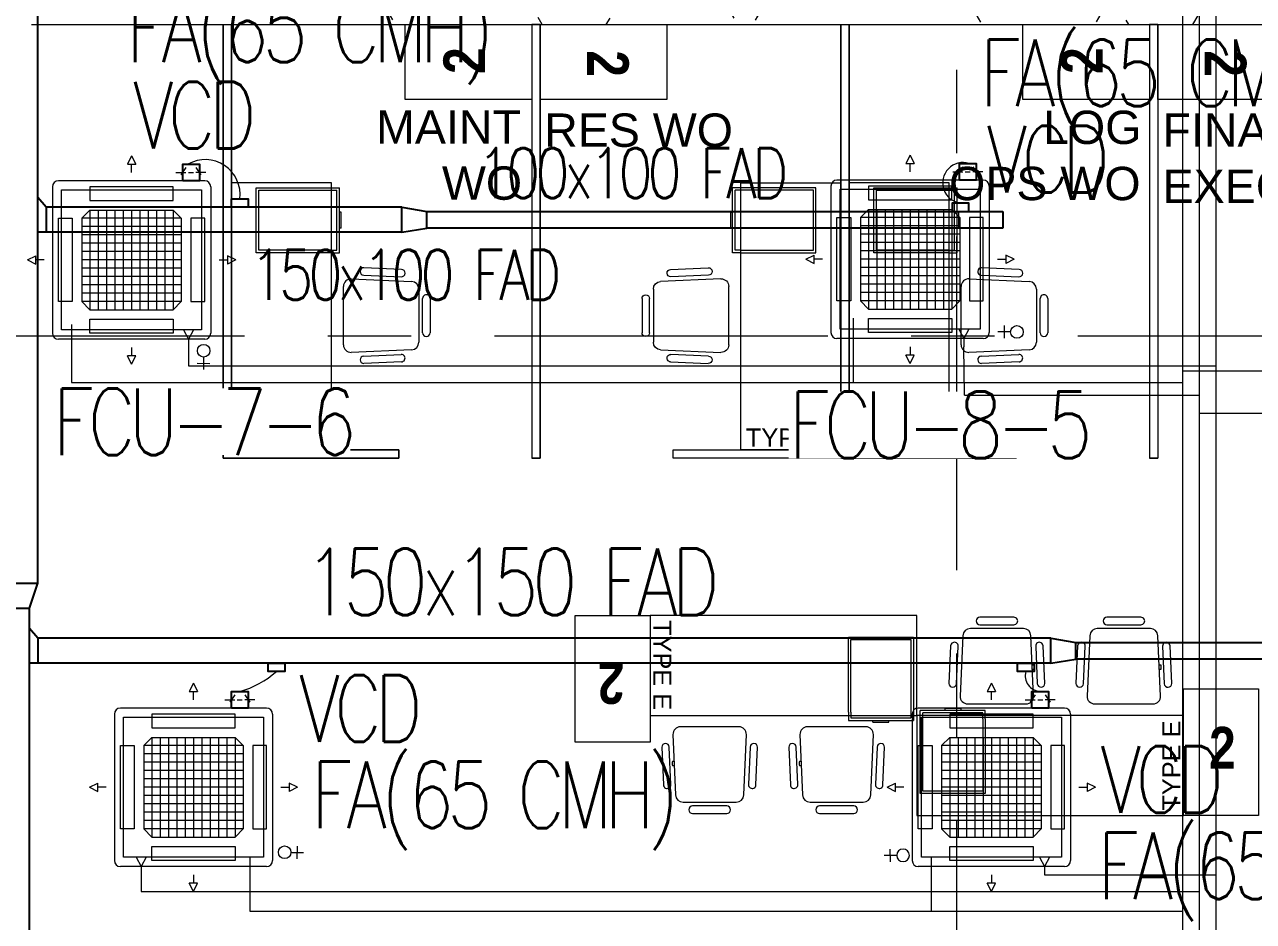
# Model space of a CAD drawing. Header units: millimetres. Extents: x 50620 to 404449, y -131543 to 97.
# Drawn here: x 350596 to 357970, y -103511 to -98131 of the extents above; entities that cross this region are included whole.
import ezdxf

# ---------------------------------------------------------------- set-up
doc = ezdxf.new("R2010")
doc.units = ezdxf.units.MM
doc.linetypes.add('CONTINOUS', pattern=[0])
doc.linetypes.add('IDA - Grid Line', pattern=[3500, 2000, -500, 500, -500])
for name, color, linetype, lineweight in [('1599_DB_A_BLK2_HQ_R21-2ND STOREY 20230517--$0$S-_COLN----_E', 8, 'Continuous', 9), ('1599_DB_A_BLK2_HQ_R21-3RD STOREY 230517$0$S-_COLN----_E', 8, 'Continuous', 0), ('A-_FURT----_E', 8, 'Continuous', 9), ('A-_WALLPRTN_E', 8, 'Continuous', 9), ('M-_ACMV TX', 6, 'Continuous', 25), ('M-_ACON----_E-N', 7, 'Continuous', 9), ('M-_ARCHI', 8, 'Continuous', 5), ('M-AC-TEXT', 5, 'CONTINOUS', 25), ('M-ACMV_CDP', 190, 'DRAIN_PIPE', 13), ('M-ACMV_FAD', 3, 'Continuous', 25), ('M-ACMV_FCU', 5, 'Continuous', 25), ('M-ACMV_FLEXD', 222, 'Continuous', 25), ('M-ACMV_PW', 8, 'REFRIGERANT', 25), ('M-ACMV_REF-P', 134, '500-1-RP', 9), ('M-FA TEXT', 3, 'Continuous', 25)]:
    doc.layers.add(name, color=color, linetype=linetype, lineweight=lineweight)
doc.layers.add('S-_ANOTGRID_E-1', color=9, linetype='IDA - Grid Line', lineweight=5, true_color=0x808080)
doc.styles.add('Arial', font='arial.ttf', dxfattribs={"width": 0.8, "height": 300})
doc.styles.add('Arial Narrow_B_4', font='ARIALNB.TTF', dxfattribs={"height": 500})
doc.styles.add('Arial_3', font='arial.ttf', dxfattribs={"height": 500})
doc.styles.add('ROMANS', font='romans.shx', dxfattribs={"width": 0.8})
doc.styles.get("Standard").update_dxf_attribs({"font": 'arial.ttf'})
doc.linetypes.add('500-1-RP', pattern='A,0.75,-0.5,0.75,-0.5,0.75,-0.5,0.75,-1.7,["RP",Standard,S=1,R=0,X=-1,Y=-0.5],-1.7', length=7.9)
doc.linetypes.add('BATTING', pattern='A,0.0001,-0.1,[134,ltypeshp.shx,S=0.1,R=0,X=-0.1,Y=0],-0.2,[134,ltypeshp.shx,S=0.1,R=180,X=0.1,Y=0],-0.1', length=0.4001)
doc.linetypes.add('DRAIN_PIPE', pattern='A,0.5,-0.2,["D",Standard,S=0.1,R=0,X=-0.1,Y=-0.05],-0.25', length=0.95)
doc.linetypes.add('REFRIGERANT', pattern='A,15,-5.08,["R",Standard,S=2.54,R=0,X=-2.54,Y=-1.27],-5.08', length=25.16)

# ---------------------------------------------------------------- blocks, each defined once
blk = doc.blocks.new('A$Ca8a76259')
at = {"layer": 'M-ACMV_FCU', "lineweight": 18}
for p, q in [((0, 625), (-25, 575)), ((0, 625), (25, 575)), ((-25, 575), (25, 575)), ((0, 525), (0, 575)), ((439, 475), (-439, 475)), ((439, 475), (439, 475)), ((-475, 439), (-475, -439)), ((475, 439), (475, 439)), ((475, 439), (475, -439)), ((-298.5, 250), (-250, 298.5)), ((-250, 298.5), (250, 298.5)), ((-250, 298.5), (-250, -298.5)), ((-200, 298.5), (-200, -298.5)), ((-150, 298.5), (-150, -298.5)), ((-100, 298.5), (-100, -298.5)), ((-50, 298.5), (-50, -298.5)), ((0, 298.5), (0, -298.5)), ((50, 298.5), (50, -298.5)), ((100, 298.5), (100, -298.5)), ((150, 298.5), (150, -298.5)), ((200, 298.5), (200, -298.5)), ((250, 298.5), (298.5, 250)), ((250, 298.5), (250, -298.5)), ((-298.5, 250), (-298.5, -250)), ((298.5, 250), (-298.5, 250)), ((298.5, 250), (298.5, -250)), ((298.5, 200), (-298.5, 200)), ((298.5, 150), (-298.5, 150)), ((298.5, 100), (-298.5, 100)), ((-625, 0), (-575, 25)), ((-625, 0), (-575, -25)), ((-575, -25), (-575, 25)), ((-525, 0), (-575, 0)), ((298.5, 50), (-298.5, 50)), ((298.5, 0), (-298.5, 0)), ((525, 0), (575, 0)), ((575, 25), (575, -25)), ((625, 0), (575, 25)), ((625, 0), (575, -25)), ((298.5, -50), (-298.5, -50)), ((298.5, -100), (-298.5, -100)), ((298.5, -150), (-298.5, -150)), ((298.5, -200), (-298.5, -200)), ((-250, -298.5), (-298.5, -250)), ((298.5, -250), (-298.5, -250)), ((250, -298.5), (298.5, -250)), ((-250, -298.5), (250, -298.5)), ((439, -475), (-439, -475)), ((25, -575), (-25, -575)), ((0, -625), (-25, -575)), ((0, -525), (0, -575)), ((0, -625), (25, -575))]:
    blk.add_line(p, q, dxfattribs=at)
for points in [[(420, 420), (420, -420), (-420, -420), (-420, 420)], [(-250, 356), (250, 356), (250, 439), (-250, 439)], [(-356, 250), (-356, -250), (-439, -250), (-439, 250)], [(356, 250), (356, -250), (439, -250), (439, 250)], [(-250, -356), (250, -356), (250, -439), (-250, -439)]]:
    blk.add_lwpolyline(points, close=True, dxfattribs=at)
for centre, start, end in [((-439, 439), 90, 180), ((439, 439), 0, 90), ((-439, -439), 180, 270), ((439, -439), 270, 0)]:
    blk.add_arc(centre, 36, start, end, dxfattribs=at)
blk = doc.blocks.new('SSO')
at = {"layer": 'M-ACMV_PW', "color": 1, "linetype": 'ByBlock', "lineweight": 5}
for points in [[(1064815.9, 20822.4), (1064726.7, 20823.4)], [(1064815.9, 20822.4), (1064726.7, 20823.4)], [(1064770.8, 20778.3), (1064771.8, 20867.5)], [(1064770.8, 20778.3), (1064771.8, 20867.5)], [(1064770.8, 20778.3), (1064771.8, 20867.5)], [(1064770.8, 20778.3), (1064771.8, 20867.5)], [(1064770.8, 20778.3), (1064771.8, 20867.5)], [(1064770.8, 20778.3), (1064771.8, 20867.5)]]:
    blk.add_lwpolyline(points, dxfattribs=at)
blk.add_circle((1064770.3, 20733.6), 44.6, dxfattribs=at)
blk.add_circle((1064770.3, 20733.6), 44.6, dxfattribs=at)
blk = doc.blocks.new('A$C49267d6b')
at = {"layer": 'M-_ACON----_E-N', "lineweight": 0}
for p, q in [((0, 127), (0, 76.2)), ((-25.4, 76.2), (12.7, 101.6)), ((0, 63.5), (0, 38.1)), ((-25.4, 25.4), (12.7, 0)), ((0, -25.4), (0, 25.4))]:
    blk.add_line(p, q, dxfattribs=at)
blk = doc.blocks.new('A$C81577ca4')
at = {"layer": 'M-ACMV_REF-P', "lineweight": 0, "ltscale": 0.75}
for p, q in [((-36, -125), (-86, -125)), ((19, -95), (-36, -125)), ((19, -155), (-36, -125))]:
    blk.add_line(p, q, dxfattribs=at)
blk = doc.blocks.new('1599_DB_A_BLK2_HQ_R21-3RD STOREY 230517$0$training chair')
at = {"color": 0, "linetype": 'ByBlock', "lineweight": -2}
for p, q in [((14192.4, -28958.3), (14418.2, -28948.4)), ((14131.7, -29031.5), (14493.7, -29015.4)), ((14419.2, -28993.3), (14194.4, -29003.3)), ((14088.7, -29395.3), (14088.7, -29076.4)), ((14540.7, -29060.4), (14540.7, -29411.3)), ((14020.7, -29338.4), (14020.7, -29133.4)), ((14065.7, -29133.4), (14065.7, -29338.4)), ((14493.7, -29456.3), (14131.7, -29440.3)), ((14419.2, -29478.4), (14194.4, -29468.4)), ((14192.4, -29513.4), (14418.2, -29523.4))]:
    blk.add_line(p, q, dxfattribs=at)
for centre, radius, start, end in [((14193.4, -28980.8), 22.5, 92.53259, 272.53259), ((14418.2, -28970.9), 22.5, 272.53259, 90), ((14133.7, -29076.4), 45, 92.53259, 180), ((14495.7, -29060.4), 45, 0, 92.53259), ((14043.2, -29133.4), 22.5, 0, 180), ((14043.2, -29338.4), 22.5, 180, 0), ((14133.7, -29395.3), 45, 180, 267.46741), ((14495.7, -29411.3), 45, 267.46741, 360), ((14193.4, -29490.9), 22.5, 87.46741, 267.46741), ((14418.2, -29500.9), 22.5, 270, 87.46741)]:
    blk.add_arc(centre, radius, start, end, dxfattribs=at)
blk = doc.blocks.new('hgjtr')
at = {"layer": 'A-_FURT----_E'}
for p, q in [((64992, -58115), (64630, -58099)), ((64704.5, -58076.9), (64929.3, -58086.8)), ((64931.3, -58041.9), (64705.5, -58031.9)), ((64583, -58144), (64583, -58494.9)), ((65035, -58478.9), (65035, -58160)), ((65058, -58216.9), (65058, -58421.9)), ((65103, -58421.9), (65103, -58216.9)), ((64630, -58539.8), (64992, -58523.8)), ((64790.7, -58532.7), (64790.7, -58543.2)), ((64815.7, -58543.3), (64815.7, -58531.6)), ((64929.3, -58552), (64704.5, -58561.9)), ((64705.5, -58606.9), (64931.3, -58597))]:
    blk.add_line(p, q, dxfattribs=at)
for centre, radius, start, end in [((64628, -58144), 45, 87.46741, 180), ((64705.5, -58054.4), 22.5, 90, 267.46741), ((64930.3, -58064.4), 22.5, 267.46741, 87.47299), ((64990, -58160), 45, 0, 87.46741), ((65080.5, -58216.9), 22.5, 0, 180), ((65080.5, -58421.9), 22.5, 180, 0), ((64628, -58494.9), 45, 180, 272.53259), ((64803.8, -58373.1), 170.6, 265.60521, 274.01104), ((64990, -58478.9), 45, 272.53259, 0), ((64705.5, -58584.4), 22.5, 92.53259, 270), ((64930.3, -58574.5), 22.5, 272.52701, 92.53259)]:
    blk.add_arc(centre, radius, start, end, dxfattribs=at)
blk = doc.blocks.new('ARCHI 2ND_2024 09 11')
at = {"layer": '1599_DB_A_BLK2_HQ_R21-2ND STOREY 20230517--$0$S-_COLN----_E', "lineweight": 5}
h = blk.add_hatch(dxfattribs=at)
h.set_pattern_fill('FP_3', color=8, style=0, pattern_type=2)
h.set_pattern_definition([(6e-11, (-28420.7, -3992.17), (1016, 254), [83.82, -678.18, 83.82, -678.18, -4064]), (6e-11, (-28420.7, -3992.17), (1016, 254), [-1524, 83.82, -1440.18, 83.82, -678.18, -1778]), (6e-11, (-28420.7, -3992.17), (1016, 254), [-3810, 83.82, -424.18, 83.82, -1186.18]), (120, (-28039.7, -3865.17), (-727.9705, 752.8818), [83.82, -678.18, 83.82, -678.18, -4064]), (120, (-28039.7, -3865.17), (-727.9705, 752.8818), [-1524, 83.82, -1440.18, 83.82, -678.18, -1778]), (120, (-28039.7, -3865.17), (-727.9705, 752.8818), [-3810, 83.82, -424.18, 83.82, -1186.18]), (240, (-27912.7, -3357.17), (-288.0295, -1006.8818), [83.82, -678.18, 83.82, -678.18, -4064]), (240, (-27912.7, -3357.17), (-288.0295, -1006.8818), [-1524, 83.82, -1440.18, 83.82, -678.18, -1778]), (240, (-27912.7, -3357.17), (-288.0295, -1006.8818), [-3810, 83.82, -424.18, 83.82, -1186.18])])
h.paths.add_polyline_path([(-23450, -70133.3), (-23450, -70033.3), (-34350, -70033.3), (-34350, -70133.3), (-25861.6, -70133.3)], flags=0)
at = {"color": 8, "lineweight": 5}
for p, q in [((-31297, -70133.3), (-31347, -70133.3)), ((-31347, -70133.3), (-31297, -70133.3)), ((-27591, -70133.3), (-27641, -70133.3)), ((-27591, -70133.3), (-27641, -70133.3)), ((-27641, -70133.3), (-27591, -70133.3)), ((-27641, -70133.3), (-27591, -70133.3)), ((-33000.9, -71111.7), (-32501.5, -71111.7)), ((-33000.9, -71501.7), (-33000.9, -71111.7)), ((-33000.9, -71111.7), (-32501.5, -71111.7)), ((-33000.9, -71501.7), (-33000.9, -71111.7)), ((-32985.9, -71126.7), (-32516.5, -71126.7)), ((-32985.9, -71486.7), (-32985.9, -71126.7)), ((-32985.9, -71126.7), (-32516.5, -71126.7)), ((-32985.9, -71486.7), (-32985.9, -71126.7)), ((-32516.5, -71486.7), (-32516.5, -71126.7)), ((-32516.5, -71486.7), (-32516.5, -71126.7)), ((-32501.5, -71501.7), (-32501.5, -71111.7)), ((-32501.5, -71501.7), (-32501.5, -71111.7)), ((-32501.5, -71501.7), (-32501.5, -71111.7)), ((-32501.5, -71501.7), (-32501.5, -71111.7)), ((-30142.5, -71501.7), (-30142.5, -71111.7)), ((-30142.5, -71501.7), (-30142.5, -71111.7)), ((-29643.1, -71111.7), (-30142.5, -71111.7)), ((-30142.5, -71501.7), (-30142.5, -71111.7)), ((-30142.5, -71501.7), (-30142.5, -71111.7)), ((-29643.1, -71111.7), (-30142.5, -71111.7)), ((-30127.5, -71486.7), (-30127.5, -71126.7)), ((-29658.1, -71126.7), (-30127.5, -71126.7)), ((-30127.5, -71486.7), (-30127.5, -71126.7)), ((-29658.1, -71126.7), (-30127.5, -71126.7)), ((-29658.1, -71486.7), (-29658.1, -71126.7)), ((-29658.1, -71486.7), (-29658.1, -71126.7)), ((-29643.1, -71501.7), (-29643.1, -71111.7)), ((-29643.1, -71501.7), (-29643.1, -71111.7)), ((-29294.9, -71111.7), (-28795.5, -71111.7)), ((-29294.9, -71501.7), (-29294.9, -71111.7)), ((-29294.9, -71111.7), (-28795.5, -71111.7)), ((-29294.9, -71501.7), (-29294.9, -71111.7)), ((-29279.9, -71126.7), (-28810.5, -71126.7)), ((-29279.9, -71486.7), (-29279.9, -71126.7)), ((-29279.9, -71126.7), (-28810.5, -71126.7)), ((-29279.9, -71486.7), (-29279.9, -71126.7)), ((-28810.5, -71486.7), (-28810.5, -71126.7)), ((-28810.5, -71486.7), (-28810.5, -71126.7)), ((-28795.5, -71501.7), (-28795.5, -71111.7)), ((-28795.5, -71501.7), (-28795.5, -71111.7)), ((-28795.5, -71501.7), (-28795.5, -71111.7)), ((-28795.5, -71501.7), (-28795.5, -71111.7)), ((-32490.5, -71258.7), (-32501.5, -71258.7)), ((-32490.5, -71258.7), (-32501.5, -71258.7)), ((-32490.5, -71354.7), (-32490.5, -71258.7)), ((-32490.5, -71354.7), (-32490.5, -71258.7)), ((-30153.5, -71258.7), (-30142.5, -71258.7)), ((-30153.5, -71354.7), (-30153.5, -71258.7)), ((-30153.5, -71258.7), (-30142.5, -71258.7)), ((-30153.5, -71354.7), (-30153.5, -71258.7)), ((-28784.5, -71258.7), (-28795.5, -71258.7)), ((-28784.5, -71258.7), (-28795.5, -71258.7)), ((-28784.5, -71354.7), (-28784.5, -71258.7)), ((-28784.5, -71354.7), (-28784.5, -71258.7)), ((-32490.5, -71354.7), (-32501.5, -71354.7)), ((-32490.5, -71354.7), (-32501.5, -71354.7)), ((-30153.5, -71354.7), (-30142.5, -71354.7)), ((-30153.5, -71354.7), (-30142.5, -71354.7)), ((-28784.5, -71354.7), (-28795.5, -71354.7)), ((-28784.5, -71354.7), (-28795.5, -71354.7)), ((-32551.4, -71501.7), (-33000.9, -71501.7)), ((-32551.4, -71501.7), (-33000.9, -71501.7)), ((-32551.4, -71486.7), (-32985.9, -71486.7)), ((-32551.4, -71486.7), (-32985.9, -71486.7)), ((-32551.4, -71486.7), (-32516.5, -71486.7)), ((-32551.4, -71486.7), (-32516.5, -71486.7)), ((-32551.4, -71501.7), (-32501.5, -71501.7)), ((-32551.4, -71501.7), (-32501.5, -71501.7)), ((-30092.6, -71501.7), (-30142.5, -71501.7)), ((-30092.6, -71501.7), (-30142.5, -71501.7)), ((-30092.6, -71486.7), (-30127.5, -71486.7)), ((-30092.6, -71486.7), (-30127.5, -71486.7)), ((-30092.6, -71486.7), (-29658.1, -71486.7)), ((-30092.6, -71486.7), (-29658.1, -71486.7)), ((-30092.6, -71501.7), (-29643.1, -71501.7)), ((-30092.6, -71501.7), (-29643.1, -71501.7)), ((-28845.4, -71501.7), (-29294.9, -71501.7)), ((-28845.4, -71501.7), (-29294.9, -71501.7)), ((-28845.4, -71486.7), (-29279.9, -71486.7)), ((-28845.4, -71486.7), (-29279.9, -71486.7)), ((-28845.4, -71486.7), (-28810.5, -71486.7)), ((-28845.4, -71486.7), (-28810.5, -71486.7)), ((-28845.4, -71501.7), (-28795.5, -71501.7)), ((-28845.4, -71501.7), (-28795.5, -71501.7)), ((-29448, -73807.5), (-29058, -73807.5)), ((-29448, -74257), (-29448, -73807.5)), ((-29058, -73807.5), (-29058, -74307)), ((-29433, -73822.5), (-29073, -73822.5)), ((-29433, -74257), (-29433, -73822.5)), ((-29073, -73822.5), (-29073, -74292)), ((-28627, -74246.9), (-29017, -74246.9)), ((-28627, -74246.9), (-29017, -74246.9)), ((-29017, -74746.4), (-29017, -74246.9)), ((-28870, -74235.9), (-28870, -74246.9)), ((-28774, -74235.9), (-28870, -74235.9)), ((-28774, -74235.9), (-28774, -74246.9)), ((-28627, -74296.9), (-28627, -74246.9)), ((-29448, -74257), (-29448, -74307)), ((-29448, -74307), (-29058, -74307)), ((-29448, -74307), (-29058, -74307)), ((-29433, -74257), (-29433, -74292)), ((-29433, -74292), (-29073, -74292)), ((-29301, -74318), (-29301, -74307)), ((-29301, -74318), (-29205, -74318)), ((-29205, -74318), (-29205, -74307)), ((-28642, -74261.9), (-29002, -74261.9)), ((-29002, -74731.4), (-29002, -74261.9)), ((-28642, -74296.9), (-28642, -74261.9)), ((-28642, -74296.9), (-28642, -74731.4)), ((-28627, -74296.9), (-28627, -74746.4)), ((-28627, -74746.4), (-29017, -74746.4)), ((-28642, -74731.4), (-29002, -74731.4))]:
    blk.add_line(p, q, dxfattribs=at)
at = {"layer": '1599_DB_A_BLK2_HQ_R21-2ND STOREY 20230517--$0$S-_COLN----_E', "color": 8, "lineweight": 5}
blk.add_line((-34350, -70133.3), (-23250, -70133.3), dxfattribs=at)
at = {"layer": '1599_DB_A_BLK2_HQ_R21-3RD STOREY 230517$0$S-_COLN----_E', "color": 8, "lineweight": 5}
for points in [[(-32550, -71083.3), (-33150, -71083.3), (-33150, -72683.3), (-32550, -72683.3), (-32550, -72083.3), (-32550, -72083.3)], [(-32550, -71083.3), (-33150, -71083.3), (-33150, -72683.3), (-32550, -72683.3), (-32550, -72083.3), (-32550, -72083.3)], [(-30094, -71083.3), (-29494, -71083.3), (-29494, -72683.3), (-30094, -72683.3), (-30094, -72083.3), (-30094, -72083.3)], [(-30094, -71083.3), (-29494, -71083.3), (-29494, -72683.3), (-30094, -72683.3), (-30094, -72083.3), (-30094, -72083.3)], [(-28844, -71083.3), (-29444, -71083.3), (-29444, -72683.3), (-28844, -72683.3), (-28844, -72083.3), (-28844, -72083.3)], [(-28844, -71083.3), (-29444, -71083.3), (-29444, -72683.3), (-28844, -72683.3), (-28844, -72083.3), (-28844, -72083.3)], [(-29037.5, -74277), (-29037.5, -73677), (-30637.5, -73677), (-30637.5, -74277), (-30037.5, -74277), (-30037.5, -74277)], [(-29037.5, -74277), (-29037.5, -74877), (-27437.5, -74877), (-27437.5, -74277), (-28037.5, -74277), (-28037.5, -74277)]]:
    blk.add_lwpolyline(points, close=True, dxfattribs=at)
at = {"layer": 'A-_FURT----_E', "color": 8, "lineweight": 5}
for points in [[(-31347, -70133.3), (-31347, -70583.3), (-32107, -70583.3), (-32107, -70133.3)], [(-31347, -70133.3), (-31347, -70583.3), (-32107, -70583.3), (-32107, -70133.3)], [(-31297, -70583.3), (-31297, -70133.3), (-30537, -70133.3), (-30537, -70583.3)], [(-31297, -70583.3), (-31297, -70133.3), (-30537, -70133.3), (-30537, -70583.3)], [(-27641, -70133.3), (-27641, -70583.3), (-28401, -70583.3), (-28401, -70133.3)], [(-27641, -70133.3), (-27641, -70583.3), (-28401, -70583.3), (-28401, -70133.3)], [(-27591, -70583.3), (-27591, -70133.3), (-26831, -70133.3), (-26831, -70583.3)], [(-27591, -70583.3), (-27591, -70133.3), (-26831, -70133.3), (-26831, -70583.3)], [(-31087.5, -73677), (-30637.5, -73677), (-30637.5, -74437), (-31087.5, -74437)], [(-26987.5, -74877), (-27437.5, -74877), (-27437.5, -74117), (-26987.5, -74117)]]:
    blk.add_lwpolyline(points, close=True, dxfattribs=at)
at = {"layer": 'A-_WALLPRTN_E', "color": 8, "lineweight": 5}
for p, q in [((-33200, -70133.3), (-33200, -72683.3)), ((-33200, -72683.3), (-33200, -70133.3)), ((-33200, -70133.3), (-33200, -72733.3)), ((-33200, -72733.3), (-33200, -70133.3)), ((-33200, -70133.3), (-33150, -70133.3)), ((-33150, -70133.3), (-33150, -72683.3)), ((-33150, -72683.3), (-33150, -70133.3)), ((-33150, -70133.3), (-33150, -72683.3)), ((-33150, -72683.3), (-33150, -70133.3)), ((-31347, -70133.3), (-31347, -72733.3)), ((-31347, -70133.3), (-31347, -72733.3)), ((-31347, -70133.3), (-31347, -72733.3)), ((-31347, -70133.3), (-31347, -72733.3)), ((-31297, -70133.3), (-31347, -70133.3)), ((-31347, -70133.3), (-31297, -70133.3)), ((-31297, -70133.3), (-31297, -72733.3)), ((-31297, -70133.3), (-31297, -72733.3)), ((-31297, -72733.3), (-31297, -70133.3)), ((-31297, -70133.3), (-31297, -72733.3)), ((-29494, -72683.3), (-29494, -70133.3)), ((-29494, -70133.3), (-29494, -72683.3)), ((-29494, -72683.3), (-29494, -70133.3)), ((-29494, -70133.3), (-29494, -72683.3)), ((-29444, -70133.3), (-29444, -72683.3)), ((-29444, -72683.3), (-29444, -70133.3)), ((-29444, -70133.3), (-29444, -72683.3)), ((-29444, -72683.3), (-29444, -70133.3)), ((-27641, -70133.3), (-27641, -72733.3)), ((-27641, -70133.3), (-27641, -72733.3)), ((-27641, -70133.3), (-27641, -72733.3)), ((-27641, -70133.3), (-27641, -72733.3)), ((-27591, -70133.3), (-27591, -72733.3)), ((-27591, -70133.3), (-27591, -72733.3)), ((-27591, -70133.3), (-27591, -72733.3)), ((-27591, -70133.3), (-27591, -72733.3)), ((-32145, -72683.3), (-33150, -72683.3)), ((-33150, -72683.3), (-32145, -72683.3)), ((-32145, -72733.3), (-32145, -72683.3)), ((-32145, -72683.3), (-32145, -72733.3)), ((-30499, -72733.3), (-30499, -72683.3)), ((-30499, -72683.3), (-29494, -72683.3)), ((-30499, -72733.3), (-30499, -72683.3)), ((-30499, -72683.3), (-29494, -72683.3)), ((-28439, -72683.3), (-29444, -72683.3)), ((-28439, -72683.3), (-29444, -72683.3)), ((-28439, -72733.3), (-28439, -72683.3)), ((-33200, -72733.3), (-32145, -72733.3)), ((-32145, -72733.3), (-33200, -72733.3)), ((-31347, -72733.3), (-31297, -72733.3)), ((-31347, -72733.3), (-31297, -72733.3)), ((-31347, -72733.3), (-31297, -72733.3)), ((-31297, -72733.3), (-31347, -72733.3)), ((-29444, -72733.3), (-30499, -72733.3)), ((-29444, -72733.3), (-30499, -72733.3)), ((-29494, -72733.3), (-28439, -72733.3)), ((-29494, -72733.3), (-28439, -72733.3)), ((-27641, -72733.3), (-27591, -72733.3)), ((-27641, -72733.3), (-27591, -72733.3)), ((-27591, -72733.3), (-27641, -72733.3)), ((-27591, -72733.3), (-27641, -72733.3))]:
    blk.add_line(p, q, dxfattribs=at)
at = {"layer": 'S-_ANOTGRID_E-1', "color": 8, "lineweight": 5}
for p, q in [((-28800, 26594.8), (-28800, -83806.9)), ((-38572.1, -72000), (17962.1, -72000))]:
    blk.add_line(p, q, dxfattribs=at)
at = {"color": 8, "lineweight": 5}
for p, rotation in [((-86876.2, -138791.4), 90), ((-86114.2, -138791.4), 90), ((28039.2, -9762.5), 270), ((28801.2, -9762.5), 270)]:
    blk.add_blockref('hgjtr', p, dxfattribs=dict(at, rotation=rotation))
at = {"layer": '1599_DB_A_BLK2_HQ_R21-3RD STOREY 230517$0$S-_COLN----_E', "color": 8, "lineweight": 5, "rotation": 180}
for p in [(-17937.1, -101115), (-17937.1, -101115), (-14231.1, -101115), (-14231.1, -101115)]:
    blk.add_blockref('1599_DB_A_BLK2_HQ_R21-3RD STOREY 230517$0$training chair', p, dxfattribs=at)
at = {"layer": '1599_DB_A_BLK2_HQ_R21-3RD STOREY 230517$0$S-_COLN----_E', "color": 8, "lineweight": 5, "xscale": -1, "rotation": 180}
blk.add_blockref('1599_DB_A_BLK2_HQ_R21-3RD STOREY 230517$0$training chair', (-44706.9, -101115), dxfattribs=at)
blk.add_blockref('1599_DB_A_BLK2_HQ_R21-3RD STOREY 230517$0$training chair', (-44706.9, -101115), dxfattribs=at)
at = {"color": 8, "lineweight": 5, "style": 'Arial_3'}
for s, p in [('MAINT', (-32281.8, -70847.2)), ('RES WO', (-31273.5, -70866.6)), ('LOG', (-28279.9, -70849.7)), ('FINANCE', (-27563.4, -70866.2)), ('WO', (-31886.7, -71184.1)), ('OPS WO', (-28843.4, -71186.5)), ('EXEC', (-27562.6, -71202.9))]:
    blk.add_text(s, height=200, dxfattribs=at).set_placement(p)
at = {"layer": 'A-_FURT----_E', "color": 8, "lineweight": 5, "char_height": 250, "width": 196.413, "attachment_point": 1, "style": 'Arial Narrow_B_4'}
for insert, rotation in [((-31877.7, -70429), 90), ((-31877.7, -70429), 90), ((-30766.3, -70287.7), 270), ((-30766.3, -70287.7), 270), ((-28171.7, -70429), 90), ((-28171.7, -70429), 90), ((-27060.3, -70287.7), 270), ((-27060.3, -70287.7), 270), ((-30791.9, -74207.7), 180)]:
    blk.add_mtext('2', dxfattribs=dict(at, insert=insert, rotation=rotation))
at = {"layer": 'A-_FURT----_E', "color": 8, "lineweight": 5, "insert": (-27283.1, -74346.2), "char_height": 250, "width": 196.413, "attachment_point": 1, "style": 'Arial Narrow_B_4'}
blk.add_mtext('2', dxfattribs=at)
at = {"layer": 'A-_WALLPRTN_E', "color": 8, "lineweight": 5, "char_height": 108.74, "style": 'Arial_3'}
for insert, attachment_point in [((-33121.5, -72556.2), 1), ((-33121.5, -72556.2), 1), ((-29522.5, -72556.2), 3), ((-29522.5, -72556.2), 3), ((-29415.5, -72556.2), 1), ((-29415.5, -72556.2), 1)]:
    blk.add_mtext_dynamic_manual_height_columns('TYPE E', width=708.533, gutter_width=0.483, heights=[0], dxfattribs=dict(at, insert=insert, attachment_point=attachment_point))
at = {"layer": 'A-_WALLPRTN_E', "color": 8, "lineweight": 5, "char_height": 108.74, "attachment_point": 1, "style": 'Arial_3'}
for insert, rotation in [((-30510.4, -73705.5), 270), ((-27564.6, -74848.4), 90)]:
    blk.add_mtext_dynamic_manual_height_columns('TYPE E', width=708.533, gutter_width=0.483, heights=[0], dxfattribs=dict(at, insert=insert, rotation=rotation))

msp = doc.modelspace()

# ---------------------------------------------------------------- block references
at = {"layer": 'M-_ARCHI', "lineweight": 5, "extrusion": (0.000419962, 1.0854e-05, 1), "rotation": 359.9999887056363}
msp.add_blockref('ARCHI 2ND_2024 09 11', (384987.1, -27998.1, 422.1), dxfattribs=at)

# ---------------------------------------------------------------- next in the draw order: linework, layer by layer
at = {"layer": 'M-ACMV_CDP', "ltscale": 2.5}
for p, q in [((357545.3, -106513), (357545.3, -86212.9)), ((355568.3, -99892.6), (355568.3, -100279, 216.4)), ((357545.3, -100208.7), (362593, -100208.7)), ((351948.3, -103126.7), (351948.3, -103448.7)), ((356036.1, -103126.7), (356036.1, -103448.7)), ((351948.3, -103448.7), (357545.3, -103448.7))]:
    msp.add_line(p, q, dxfattribs=at)
at = {"layer": 'M-ACMV_FAD'}
for p, q in [((350676.1, -101482.9, 30.2), (350676.1, -83606.2, 10.3)), ((350726.1, -99227.4, 27.6), (350676.1, -99167.8, 27.6)), ((350726.1, -99227.4, 27.6), (350726.1, -99377.4, 27.6)), ((352860.6, -99227.1, 139), (350726.8, -99227.1, 139)), ((352860.6, -99377.1, 139), (352860.6, -99227.1, 139)), ((352860.6, -99227.1, 139), (353010.6, -99252.1, 139)), ((353010.6, -99352.1, 139), (353010.6, -99252.1, 139)), ((353010.6, -99252.1, 139), (356465.6, -99252.1, 111.1)), ((356465.6, -99252.1, 111.1), (356465.6, -99352.1, 111.1)), ((350726.1, -99377.4, 27.6), (350676.1, -99377.4, 27.6)), ((352860.6, -99377.1, 139), (350726.1, -99377.1, 119.9)), ((352860.6, -99377.1, 139), (353010.6, -99352.1, 139)), ((356465.6, -99352.1, 111.1), (353010.6, -99352.1, 111.1)), ((350376.1, -101482.9, 30.2), (350676.1, -101482.9, 30.2)), ((350401.1, -101482.9, 30.2), (350651.1, -101482.9, 30.2)), ((350626.1, -101632.9, 30.2), (350676.1, -101482.9, 30.2)), ((350426.1, -101632.9, 30.2), (350626.1, -101632.9, 30.2)), ((350626.1, -105646.7, 30.2), (350626.1, -101632.9, 30.2)), ((350676.1, -101812.7, 30.2), (350626.1, -101753.1, 30.2)), ((356753.5, -101812.7, 79.8), (350676.1, -101812.7, 79.8)), ((350676.1, -101812.7, 30.2), (350676.1, -101962.7, 30.2)), ((356753.5, -101962.7, -1.1), (356753.5, -101812.7, -1.1)), ((356753.5, -101812.7, -1.1), (356903.5, -101837.7, -1.1)), ((356903.5, -101937.7, -1.1), (356903.5, -101837.7, -1.1)), ((356903.5, -101837.7, -1.1), (361916.5, -101837.7, -1.1)), ((350676.1, -101962.7, 30.2), (350626.1, -101962.7, 30.2)), ((356753.5, -101962.7, -24), (350676.1, -101962.7, 56.4)), ((356753.5, -101962.7, -1.1), (356903.5, -101937.7, -1.1)), ((361916.5, -101937.7, -1.1), (356903.5, -101937.7, -1.1))]:
    msp.add_line(p, q, dxfattribs=at)
for points in [[(351545.3, -99068.4), (351545.3, -98968.4), (351645.3, -98968.4), (351645.3, -99068.4)], [(356205.2, -99064.3), (356205.2, -98964.3), (356305.2, -98964.3), (356305.2, -99064.3)], [(351837.5, -102231.7), (351837.5, -102131.7), (351937.5, -102131.7), (351937.5, -102231.7)], [(356640.1, -102231.7), (356640.1, -102131.7), (356740.1, -102131.7), (356740.1, -102231.7)]]:
    msp.add_lwpolyline(points, close=True, dxfattribs=at)
at = {"layer": 'M-ACMV_FAD', "elevation": 139}
msp.add_lwpolyline([(351838, -99227.1), (351838, -99177.1), (351938, -99177.1), (351938, -99227.1)], dxfattribs=at)
at = {"layer": 'M-ACMV_FAD'}
for points, elevation in [([(356162, -99252.1), (356262, -99252.1), (356262, -99202.1), (356162, -99202.1)], 111.1), ([(352057, -101962.7), (352157, -101962.7), (352157, -102012.7), (352057, -102012.7)], 37.5), ([(356553.6, -101962.7), (356653.6, -101962.7), (356653.6, -102012.7), (356553.6, -102012.7)], -1.1)]:
    msp.add_lwpolyline(points, close=True, dxfattribs=dict(at, elevation=elevation))
at = {"layer": 'M-ACMV_FLEXD', "color": 3, "linetype": 'BATTING', "lineweight": 0}
for centre, radius, start, end in [((351679.7, -99151.2, 426.3), 209.9, 352.91206, 119.39758), ((356227.2, -99080.9, -35), 122.1, 72.71706, 262.87468), ((351736.9, -101591.7), 560.6, 285.58983, 311.3248), ((356694.9, -102037.2, 47.4), 94.6, 164.96482, 267.08915)]:
    msp.add_arc(centre, radius, start, end, dxfattribs=at)
at = {"layer": 'M-ACMV_REF-P', "color": 219, "ltscale": 0.25, "true_color": 0x642165}
for p, q in [((357645.3, -106377.2), (357645.3, -85264.7)), ((357645.3, -100461.4), (362171, -100461.4)), ((351295.8, -103231.7), (351295.8, -103331.7)), ((351295.8, -103331.7), (357645.3, -103331.7))]:
    msp.add_line(p, q, dxfattribs=at)
at = {"layer": 'M-ACMV_REF-P', "color": 159, "ltscale": 0.25, "true_color": 0x22346e}
for p, q in [((357745.3, -106575.7), (357745.3, -85364.7)), ((351580.5, -100068.4), (351580.6, -100179, 216.4)), ((351580.6, -100179, 216.4), (357745.4, -100179, 216.4)), ((356715.9, -103231.7), (357745.3, -103231.7))]:
    msp.add_line(p, q, dxfattribs=at)

# ---------------------------------------------------------------- next in the draw order: block references
at = {"layer": 'M-_ACMV TX', "xscale": -1.181061443391948, "yscale": 1.181061443391948, "zscale": 1.181061443391948, "rotation": 90}
for p in [(351654.5, -99018.4), (356315.2, -99014.3), (351947.5, -102181.7), (356750.1, -102181.7)]:
    msp.add_blockref('A$C49267d6b', p, dxfattribs=at)
at = {"layer": 'M-ACMV_FAD', "rotation": 89.99999999999999}
for p in [(351455.5, -99982.4), (356106.1, -99978.3), (351170.8, -103145.7), (356590.9, -103145.7)]:
    msp.add_blockref('A$C81577ca4', p, dxfattribs=at)
at = {"layer": 'M-ACMV_FCU'}
for p in [(351238.3, -99543.4), (355909.7, -99539.3), (351609.8, -102706.7), (356397.3, -102706.7)]:
    msp.add_blockref('A$Ca8a76259', p, dxfattribs=at)
at = {"layer": 'M-ACMV_PW', "color": 1, "linetype": 'ByBlock', "lineweight": 5, "yscale": 0.85, "zscale": 0.85}
for p, xscale, rotation in [((374174, -1005029.6, -0.5), 0.85, 89.99999999999999), ((1256725.5, -82464, -814), 0.85, 180), ((334533.2, 801958.4), 0.85, 270), ((373490.7, 801940), -0.85, 90)]:
    msp.add_blockref('SSO', p, dxfattribs=dict(at, xscale=xscale, rotation=rotation))

# ---------------------------------------------------------------- next in the draw order: texts
at = {"layer": 'M-AC-TEXT', "char_height": 400, "attachment_point": 7, "line_spacing_factor": 0.8, "style": 'ROMANS', "bg_fill": 3, "box_fill_scale": 1, "bg_fill_color": 256, "bg_fill_transparency": 0}
for s, insert, width in [('{\\Fsimplex|c0;\\T0.8;FCU-7-6}', (350764.5, -100714.2, 274.6), 1787.078), ('{\\Fsimplex|c0;\\T0.8;FCU-8-5}', (355180.7, -100732.5, 0.1), 1949.879)]:
    msp.add_mtext(s, dxfattribs=dict(at, insert=insert, width=width))
at = {"layer": 'M-FA TEXT', "char_height": 400, "attachment_point": 7, "line_spacing_factor": 0.8, "style": 'ROMANS'}
for s, insert, width in [('{\\T0.8;FA(65 CMH)}', (351205.8, -98490.3, 275), 2347.369), ('{\\T0.8;FA(65 CMH)}', (356327.5, -98754.7, 0.1), 2347.369), ('{\\T0.8;VCD}', (351245.6, -98875.2, 275), 1349.021), ('{\\T0.8;VCD}', (356367.3, -99139.6, 0.1), 1349.021), ('{\\Fsimplex|c0;\\T0.8;VCD}', (352243.1, -102433), 1349.021), ('{\\Fsimplex|c0;\\T0.8;FA(65 CMH)}', (352315.4, -103084.7), 2382.653), ('{\\Fsimplex|c0;\\T0.8;VCD}', (357050.2, -102859.1, -545.5), 1349.021), ('{\\Fsimplex|c0;\\T0.8;FA(65 CMH)}', (357034, -103510.2, -0.2), 2511.354)]:
    msp.add_mtext(s, dxfattribs=dict(at, insert=insert, width=width))
at = {"layer": 'M-FA TEXT', "linetype": 'Continuous', "attachment_point": 7, "line_spacing_factor": 0.8, "style": 'Arial'}
for s, insert, char_height, width in [('{\\Fsimplex|c0;\\T0.8;100x100 FAD }', (353310.8, -99171.8, 107.6), 300, 2271.35), ('{\\Fsimplex|c0;\\T0.8;150x100 FAD}', (351948.8, -99782.1, -3.5), 300, 2023.034), ('{\\Fsimplex|c0;\\T0.8;150x150 FAD}', (352276.4, -101675, 79.8), 400, 2679.08)]:
    msp.add_mtext(s, dxfattribs=dict(at, insert=insert, char_height=char_height, width=width))

# ---------------------------------------------------------------- next in the draw order: linework, layer by layer
at = {"layer": 'M-ACMV_CDP', "ltscale": 2.5}
for p, q in [((350878.5, -99929.7), (350878.6, -100279, 216.4)), ((350878.6, -100279, 216.4), (357545.4, -100279, 216.4))]:
    msp.add_line(p, q, dxfattribs=at)
at = {"layer": 'M-ACMV_REF-P', "color": 219, "ltscale": 0.25, "true_color": 0x642165}
for q in [(356231.1, -100064.3), (357645.3, -100354.1)]:
    msp.add_line((356236.5, -100354.1), q, dxfattribs=at)

doc.saveas('drawing.dxf')
